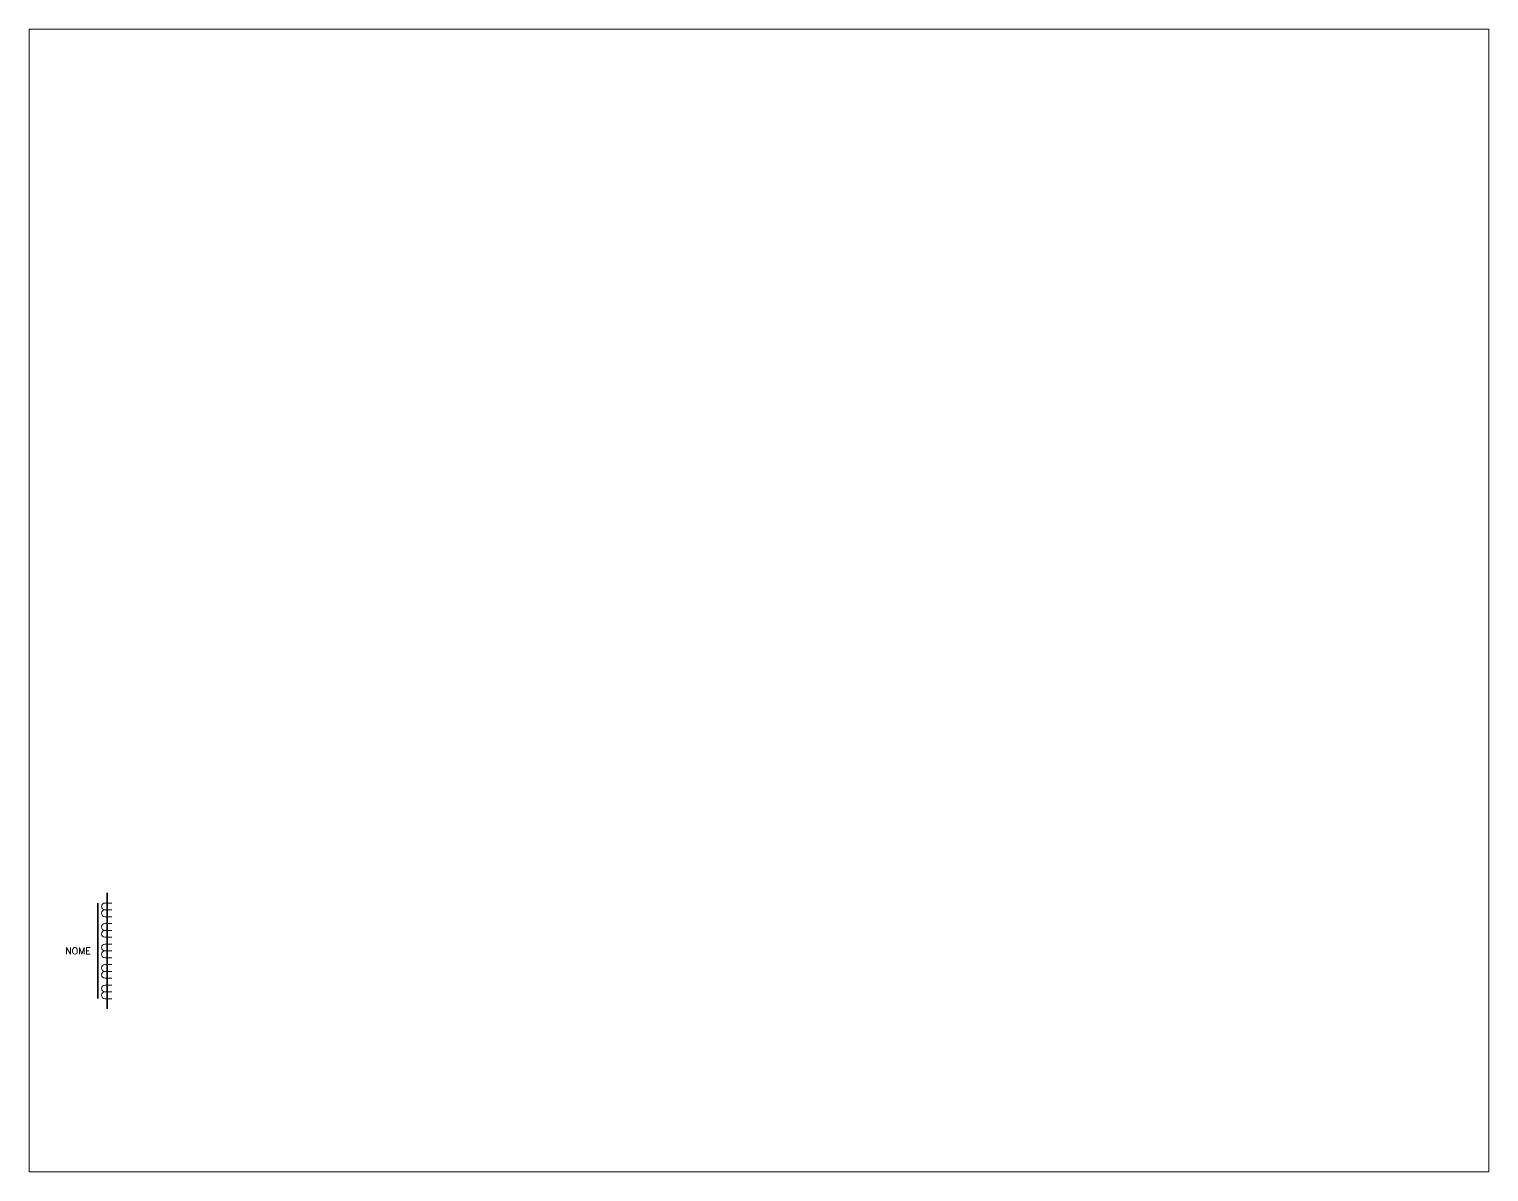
# Paper-space layout 'Layout1' of a CAD drawing. Extents: x 1.03 to 9.28, y 0.81 to 7.27.
# The model-space entities are those that its viewports show. They can reach past a viewport. Long polylines and large blocks are cut down to what shows.
import ezdxf
from ezdxf.enums import TextEntityAlignment as Align

# ---------------------------------------------------------------- set-up
doc = ezdxf.new("R2010")
doc.units = 0
doc.header["$LTSCALE"] = 10
doc.header["$MEASUREMENT"] = 0
doc.layers.get('0').update_dxf_attribs({"linetype": 'CONTINUOUS'})
doc.styles.add('ROMANS', font='romans', dxfattribs={"height": 0.2})

msp = doc.modelspace()

# ---------------------------------------------------------------- linework, layer by layer
at = {"color": 5, "linetype": 'Continuous', "lineweight": 5, "const_width": 0.5}
msp.add_lwpolyline([(16.45, 59.9), (16.45, 31.87)], dxfattribs=at)
at = {"color": 7, "linetype": 'Continuous', "lineweight": 5}
for points in [[(20.52, 57.9), (18.52, 57.9, -1), (18.52, 59.9), (20.52, 59.9)], [(18.52, 57.9, 1), (18.52, 55.9), (20.52, 55.9)], [(20.52, 51.89), (18.52, 51.89, -1), (18.52, 53.89), (20.52, 53.89)], [(18.52, 51.89, 1), (18.52, 49.89), (20.52, 49.89)], [(20.52, 45.88), (18.52, 45.88, -1), (18.52, 47.88), (20.52, 47.88)], [(18.52, 45.88, 1), (18.52, 43.88), (20.52, 43.88)], [(20.52, 39.88), (18.52, 39.88, -1), (18.52, 41.88), (20.52, 41.88)], [(18.52, 39.88, 1), (18.52, 37.88), (20.52, 37.88)], [(20.52, 33.87), (18.52, 33.87, -1), (18.52, 35.87), (20.52, 35.87)], [(18.52, 33.87, 1), (18.52, 31.87), (20.52, 31.87)]]:
    msp.add_lwpolyline(points, format="xyb", dxfattribs=at)
at = {"color": 5, "const_width": 0.5}
msp.add_lwpolyline([(19.19, 62.9), (19.19, 28.87)], dxfattribs=at)

# ---------------------------------------------------------------- texts
at = {"lineweight": 5, "style": 'ROMANS', "flags": 4}
msp.add_attdef('NOME', text='NOME', height=2, dxfattribs=at).set_placement((10.66, 45.88), align=Align.MIDDLE_CENTER)

psp = doc.layouts.get("Layout1")

# ---------------------------------------------------------------- viewports
at = {"layer": '0', "view_target_point": (-23.7891, -51.5)}
psp.add_viewport(center=(5.1562, 4.0382), size=(8.25, 6.461111), view_center_point=(233.7877, 200), view_height=334.634538, dxfattribs=at)

doc.saveas('drawing.dxf')
